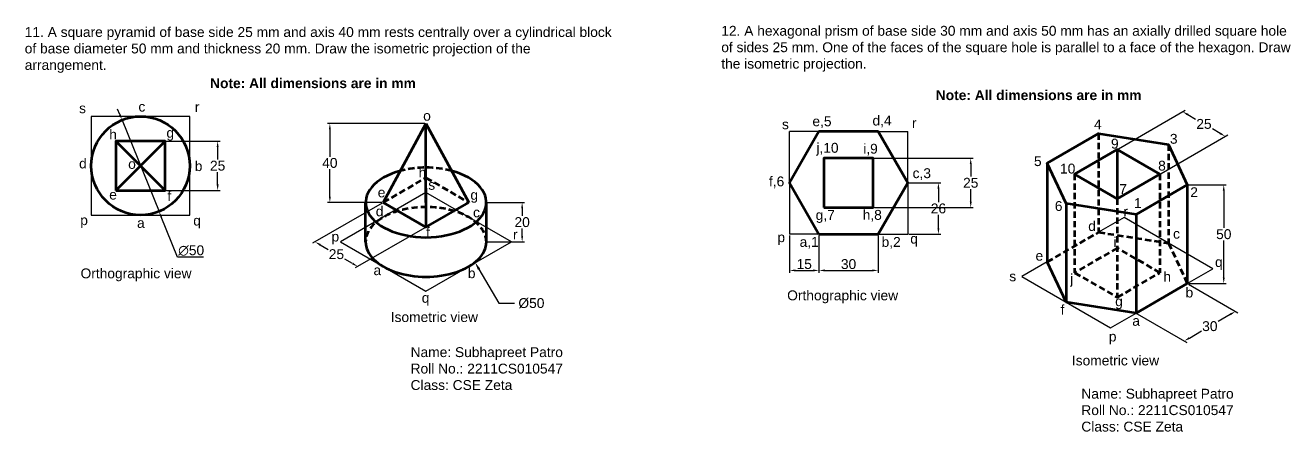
# Model space of a CAD drawing. Header units: millimetres. Extents: x 41 to 5475, y -81 to 189.
# Drawn here: x 3377 to 4018, y -20 to 186 of the extents above; entities that cross this region are included whole.
import ezdxf
from ezdxf import colors
from ezdxf.entities.mleader import LeaderData, LeaderLine
from ezdxf.math import Vec2, Vec3

# ---------------------------------------------------------------- set-up
doc = ezdxf.new("R2010")
doc.units = ezdxf.units.MM
doc.linetypes.add('HIDDEN2', pattern=[4.7625, 3.175, -1.5875])
doc.styles.get("Standard").update_dxf_attribs({"font": 'arial.ttf'})
doc.dimstyles.new('ISO-25', dxfattribs={"dimtxt": 5, "dimasz": 3, "dimexe": 1.25, "dimexo": 0.625, "dimtad": 1, "dimtih": 1, "dimtoh": 1, "dimdec": 0, "dimtxsty": 'Standard', "dimcen": 2.5, "dimadec": 0, "dimazin": 0, "dimtfac": 1, "dimtdec": 0, "dimtmove": 0, "dimatfit": 3, "dimfxl": 1, "dimarcsym": 0})

# ---------------------------------------------------------------- blocks, each defined once
blk = doc.blocks.new('*D76')
at = {"color": 0, "lineweight": -2, "transparency": 16777216}
for p, q in [((3557.58, 96.19), (3522.34, 75.85)), ((3579.23, 83.69), (3543.99, 63.35)), ((3526.19, 75.07), (3530.15, 72.78)), ((3542.65, 65.57), (3538.69, 67.85))]:
    blk.add_line(p, q, dxfattribs=at)
at = {"color": 0, "transparency": 16777216}
for points in [[(3526.44, 75.5), (3525.94, 74.63), (3523.59, 76.57)], [(3542.9, 66), (3542.4, 65.13), (3545.24, 64.07)]]:
    blk.add_solid(points, dxfattribs=at)
at = {"layer": 'Defpoints', "color": 0, "transparency": 16777216}
for p in [(3558.2, 96.55), (3579.85, 84.05), (3545.24, 64.07)]:
    blk.add_point(p, dxfattribs=at)
at = {"color": 0, "transparency": 16777216, "insert": (3534.42, 70.32), "char_height": 5, "attachment_point": 5}
blk.add_mtext('25', dxfattribs=at)
blk = doc.blocks.new('*D77')
at = {"color": 0, "lineweight": -2, "transparency": 16777216}
for p, q in [((3611.1, 96.55), (3629.88, 96.55)), ((3628.63, 93.55), (3628.63, 89.73)), ((3628.63, 79.55), (3628.63, 83.37)), ((3611.1, 76.55), (3629.88, 76.55))]:
    blk.add_line(p, q, dxfattribs=at)
at = {"color": 0, "transparency": 16777216}
for points in [[(3628.13, 93.55), (3629.13, 93.55), (3628.63, 96.55)], [(3628.13, 79.55), (3629.13, 79.55), (3628.63, 76.55)]]:
    blk.add_solid(points, dxfattribs=at)
at = {"layer": 'Defpoints', "color": 0, "transparency": 16777216}
for p in [(3610.47, 96.55), (3610.47, 76.55), (3628.63, 76.55)]:
    blk.add_point(p, dxfattribs=at)
at = {"color": 0, "transparency": 16777216, "insert": (3628.63, 86.55), "char_height": 5, "attachment_point": 5}
blk.add_mtext('20', dxfattribs=at)
blk = doc.blocks.new('*D78')
at = {"color": 0, "lineweight": -2, "transparency": 16777216}
for p, q in [((3579.23, 136.55), (3529.83, 136.55)), ((3531.08, 133.55), (3531.08, 119.73)), ((3531.08, 99.55), (3531.08, 113.37)), ((3557.58, 96.55), (3529.83, 96.55))]:
    blk.add_line(p, q, dxfattribs=at)
at = {"color": 0, "transparency": 16777216}
for points in [[(3530.58, 133.55), (3531.58, 133.55), (3531.08, 136.55)], [(3530.58, 99.55), (3531.58, 99.55), (3531.08, 96.55)]]:
    blk.add_solid(points, dxfattribs=at)
at = {"layer": 'Defpoints', "color": 0, "transparency": 16777216}
for p in [(3579.85, 136.55), (3531.08, 96.55), (3558.2, 96.55)]:
    blk.add_point(p, dxfattribs=at)
at = {"color": 0, "transparency": 16777216, "insert": (3531.08, 116.55), "char_height": 5, "attachment_point": 5}
blk.add_mtext('40', dxfattribs=at)
blk = doc.blocks.new('*D79')
at = {"color": 0, "lineweight": -2, "transparency": 16777216}
for p, q in [((3779.21, 79.87), (3779.21, 60.85)), ((3809.21, 79.87), (3809.21, 60.85)), ((3782.21, 62.1), (3806.21, 62.1))]:
    blk.add_line(p, q, dxfattribs=at)
at = {"color": 0, "transparency": 16777216}
for points in [[(3782.21, 62.6), (3782.21, 61.6), (3779.21, 62.1)], [(3806.21, 62.6), (3806.21, 61.6), (3809.21, 62.1)]]:
    blk.add_solid(points, dxfattribs=at)
at = {"layer": 'Defpoints', "color": 0, "transparency": 16777216}
for p in [(3779.21, 80.5), (3809.21, 80.5), (3809.21, 62.1)]:
    blk.add_point(p, dxfattribs=at)
at = {"color": 0, "transparency": 16777216, "insert": (3794.21, 65.28), "char_height": 5, "attachment_point": 5}
blk.add_mtext('30', dxfattribs=at)
blk = doc.blocks.new('*D80')
at = {"color": 0, "lineweight": -2, "transparency": 16777216}
for p, q in [((3807.34, 118.98), (3857.43, 118.98)), ((3856.18, 115.98), (3856.18, 109.66)), ((3856.18, 96.98), (3856.18, 103.3)), ((3807.34, 93.98), (3857.43, 93.98))]:
    blk.add_line(p, q, dxfattribs=at)
at = {"color": 0, "transparency": 16777216}
for points in [[(3855.68, 115.98), (3856.68, 115.98), (3856.18, 118.98)], [(3855.68, 96.98), (3856.68, 96.98), (3856.18, 93.98)]]:
    blk.add_solid(points, dxfattribs=at)
at = {"layer": 'Defpoints', "color": 0, "transparency": 16777216}
for p in [(3806.71, 118.98), (3806.71, 93.98), (3856.18, 93.98)]:
    blk.add_point(p, dxfattribs=at)
at = {"color": 0, "transparency": 16777216, "insert": (3856.18, 106.48), "char_height": 5, "attachment_point": 5}
blk.add_mtext('25', dxfattribs=at)
blk = doc.blocks.new('*D81')
at = {"color": 0, "lineweight": -2, "transparency": 16777216}
for p, q in [((3764.21, 79.87), (3764.21, 60.85)), ((3779.21, 79.87), (3779.21, 60.85)), ((3767.21, 62.1), (3776.21, 62.1))]:
    blk.add_line(p, q, dxfattribs=at)
at = {"color": 0, "transparency": 16777216}
for points in [[(3767.21, 62.6), (3767.21, 61.6), (3764.21, 62.1)], [(3776.21, 62.6), (3776.21, 61.6), (3779.21, 62.1)]]:
    blk.add_solid(points, dxfattribs=at)
at = {"layer": 'Defpoints', "color": 0, "transparency": 16777216}
for p in [(3764.21, 80.5), (3779.21, 80.5), (3779.21, 62.1)]:
    blk.add_point(p, dxfattribs=at)
at = {"color": 0, "transparency": 16777216, "insert": (3771.71, 65.28), "char_height": 5, "attachment_point": 5}
blk.add_mtext('15', dxfattribs=at)
blk = doc.blocks.new('*D82')
at = {"color": 0, "lineweight": -2, "transparency": 16777216}
for p, q in [((3824.84, 106.48), (3841.05, 106.48)), ((3839.8, 103.48), (3839.8, 96.66)), ((3839.8, 83.5), (3839.8, 90.31)), ((3824.84, 80.5), (3841.05, 80.5))]:
    blk.add_line(p, q, dxfattribs=at)
at = {"color": 0, "transparency": 16777216}
for points in [[(3839.3, 103.48), (3840.3, 103.48), (3839.8, 106.48)], [(3839.3, 83.5), (3840.3, 83.5), (3839.8, 80.5)]]:
    blk.add_solid(points, dxfattribs=at)
at = {"layer": 'Defpoints', "color": 0, "transparency": 16777216}
for p in [(3824.21, 106.48), (3824.21, 80.5), (3839.8, 80.5)]:
    blk.add_point(p, dxfattribs=at)
at = {"color": 0, "transparency": 16777216, "insert": (3839.8, 93.49), "char_height": 5, "attachment_point": 5}
blk.add_mtext('26', dxfattribs=at)
blk = doc.blocks.new('*D83')
at = {"color": 0, "lineweight": -2, "transparency": 16777216}
for p, q in [((3424.54, 141.11), (3423.42, 143.89)), ((3425.67, 138.33), (3444.43, 91.98)), ((3453.81, 68.83), (3445.56, 89.2)), ((3467.02, 68.83), (3453.81, 68.83))]:
    blk.add_line(p, q, dxfattribs=at)
at = {"color": 0, "transparency": 16777216}
for points in [[(3425.01, 141.3), (3424.08, 140.92), (3425.67, 138.33)], [(3446.02, 89.39), (3445.1, 89.02), (3444.43, 91.98)]]:
    blk.add_solid(points, dxfattribs=at)
at = {"layer": 'Defpoints', "color": 0, "transparency": 16777216}
for p in [(3425.67, 138.33), (3444.43, 91.98)]:
    blk.add_point(p, dxfattribs=at)
at = {"color": 0, "transparency": 16777216, "insert": (3460.73, 72.15), "char_height": 5, "attachment_point": 5}
blk.add_mtext('∅50', dxfattribs=at)
blk = doc.blocks.new('*D84')
at = {"color": 0, "lineweight": -2, "transparency": 16777216}
for p, q in [((3448.18, 127.66), (3475.41, 127.66)), ((3474.16, 124.66), (3474.16, 118.33)), ((3474.16, 105.66), (3474.16, 111.98)), ((3448.18, 102.66), (3475.41, 102.66))]:
    blk.add_line(p, q, dxfattribs=at)
at = {"color": 0, "transparency": 16777216}
for points in [[(3473.66, 124.66), (3474.66, 124.66), (3474.16, 127.66)], [(3473.66, 105.66), (3474.66, 105.66), (3474.16, 102.66)]]:
    blk.add_solid(points, dxfattribs=at)
at = {"layer": 'Defpoints', "color": 0, "transparency": 16777216}
for p in [(3447.55, 127.66), (3447.55, 102.66), (3474.16, 102.66)]:
    blk.add_point(p, dxfattribs=at)
at = {"color": 0, "transparency": 16777216, "insert": (3474.16, 115.16), "char_height": 5, "attachment_point": 5}
blk.add_mtext('25', dxfattribs=at)
blk = doc.blocks.new('*D130')
at = {"color": 0, "lineweight": -2, "transparency": 16777216}
for p, q in [((3966.66, 105.44), (3985.79, 105.44)), ((3984.54, 102.44), (3984.54, 83.62)), ((3984.54, 58.44), (3984.54, 77.26)), ((3966.66, 55.44), (3985.79, 55.44))]:
    blk.add_line(p, q, dxfattribs=at)
at = {"color": 0, "transparency": 16777216}
for points in [[(3984.04, 102.44), (3985.04, 102.44), (3984.54, 105.44)], [(3984.04, 58.44), (3985.04, 58.44), (3984.54, 55.44)]]:
    blk.add_solid(points, dxfattribs=at)
at = {"layer": 'Defpoints', "color": 0, "transparency": 16777216}
for p in [(3966.04, 105.44), (3966.04, 55.44), (3984.54, 55.44)]:
    blk.add_point(p, dxfattribs=at)
at = {"color": 0, "transparency": 16777216, "insert": (3984.54, 80.44), "char_height": 5, "attachment_point": 5}
blk.add_mtext('50', dxfattribs=at)
blk = doc.blocks.new('*D131')
at = {"color": 0, "lineweight": -2, "transparency": 16777216}
for p, q in [((3966.66, 55.08), (3991.72, 40.61)), ((3940.68, 40.08), (3965.74, 25.61)), ((3987.87, 39.83), (3981.67, 36.25)), ((3967.09, 27.83), (3973.28, 31.41))]:
    blk.add_line(p, q, dxfattribs=at)
at = {"color": 0, "transparency": 16777216}
for points in [[(3987.62, 40.27), (3988.12, 39.4), (3990.47, 41.33)], [(3966.84, 28.27), (3967.34, 27.4), (3964.49, 26.33)]]:
    blk.add_solid(points, dxfattribs=at)
at = {"layer": 'Defpoints', "color": 0, "transparency": 16777216}
for p in [(3966.04, 55.44), (3940.06, 40.44), (3990.47, 41.33)]:
    blk.add_point(p, dxfattribs=at)
at = {"color": 0, "transparency": 16777216, "insert": (3977.48, 33.83), "char_height": 5, "attachment_point": 5}
blk.add_mtext('30', dxfattribs=at)
blk = doc.blocks.new('*D132')
at = {"color": 0, "lineweight": -2, "transparency": 16777216}
for p, q in [((3931.15, 123.8), (3964.91, 143.29)), ((3966.26, 141.07), (3970.22, 138.78)), ((3952.81, 111.3), (3986.56, 130.79)), ((3982.71, 131.57), (3978.76, 133.85))]:
    blk.add_line(p, q, dxfattribs=at)
at = {"color": 0, "transparency": 16777216}
for points in [[(3966.51, 141.5), (3966.01, 140.63), (3963.66, 142.57)], [(3982.96, 132), (3982.46, 131.13), (3985.31, 130.07)]]:
    blk.add_solid(points, dxfattribs=at)
at = {"layer": 'Defpoints', "color": 0, "transparency": 16777216}
for p in [(3985.31, 130.07), (3930.53, 123.44), (3952.18, 110.94)]:
    blk.add_point(p, dxfattribs=at)
at = {"color": 0, "transparency": 16777216, "insert": (3974.49, 136.32), "char_height": 5, "attachment_point": 5}
blk.add_mtext('25', dxfattribs=at)

msp = doc.modelspace()

# ---------------------------------------------------------------- linework, layer by layer
at = {"lineweight": 53}
for p, q in [((3579.85, 136.55), (3558.2, 96.55)), ((3579.85, 96.55), (3579.85, 136.55)), ((3579.85, 136.55), (3601.5, 96.55)), ((3447.55, 102.66), (3422.55, 127.66)), ((3422.55, 102.66), (3447.55, 127.66)), ((3930.53, 123.44), (3930.53, 98.44)), ((3895.02, 116.44), (3895.02, 66.44)), ((3579.85, 103.87), (3579.85, 84.05)), ((3966.04, 105.44), (3966.04, 55.44)), ((3549.23, 76.55), (3549.23, 96.55)), ((3610.47, 76.55), (3610.47, 96.55)), ((3904.55, 95.94), (3904.55, 45.94)), ((3940.06, 90.44), (3940.06, 40.44))]:
    msp.add_line(p, q, dxfattribs=at)
for p, q in [((3764.21, 106.48), (3764.21, 132.46)), ((3779.21, 132.46), (3764.21, 132.46)), ((3809.21, 132.46), (3824.21, 132.46)), ((3824.21, 106.48), (3824.21, 132.46)), ((3764.21, 106.48), (3764.21, 80.5)), ((3824.21, 106.48), (3824.21, 80.5)), ((3779.21, 80.5), (3764.21, 80.5)), ((3809.21, 80.5), (3824.21, 80.5))]:
    msp.add_line(p, q)
at = {"linetype": 'HIDDEN2', "lineweight": 53}
for p, q in [((3921, 131.44), (3921, 81.44)), ((3956.51, 125.94), (3956.51, 75.94)), ((3908.88, 110.94), (3908.88, 60.94)), ((3952.18, 110.94), (3952.18, 60.94)), ((3930.53, 98.44), (3930.53, 48.44))]:
    msp.add_line(p, q, dxfattribs=at)
for points in [[(3410.05, 90.16), (3460.05, 90.16), (3460.05, 140.16), (3410.05, 140.16)], [(3579.85, 51.55), (3623.15, 76.55), (3579.85, 101.55), (3536.55, 76.55)]]:
    msp.add_lwpolyline(points, close=True)
at = {"lineweight": 53}
for points in [[(3779.21, 80.5), (3809.21, 80.5), (3824.21, 106.48), (3809.21, 132.46), (3779.21, 132.46), (3764.21, 106.48)], [(3422.55, 102.66), (3447.55, 102.66), (3447.55, 127.66), (3422.55, 127.66)], [(3930.53, 98.44), (3952.18, 110.94), (3930.53, 123.44), (3908.88, 110.94)], [(3781.71, 93.98), (3806.71, 93.98), (3806.71, 118.98), (3781.71, 118.98)]]:
    msp.add_lwpolyline(points, close=True, dxfattribs=at)
for points in [[(3904.55, 95.94), (3895.02, 116.44), (3921, 131.44), (3956.51, 125.94), (3966.04, 105.44), (3940.06, 90.44), (3904.55, 95.94)], [(3558.2, 96.55), (3579.85, 84.05), (3601.5, 96.55)], [(3904.55, 45.94), (3895.02, 66.44)], [(3966.04, 55.44), (3940.06, 40.44), (3904.55, 45.94)]]:
    msp.add_lwpolyline(points, dxfattribs=at)
at = {"linetype": 'HIDDEN2', "lineweight": 53}
for points in [[(3558.2, 96.55), (3579.85, 109.05), (3601.5, 96.55)], [(3895.02, 66.44), (3921, 81.44), (3956.51, 75.94), (3966.04, 55.44)]]:
    msp.add_lwpolyline(points, dxfattribs=at)
msp.add_lwpolyline([(3895.02, 66.44), (3882.03, 58.94), (3904.55, 45.94), (3927.07, 32.94), (3940.06, 40.44), (3966.04, 55.44), (3979.03, 62.94), (3956.51, 75.94), (3933.99, 88.94), (3921, 81.44)])
msp.add_lwpolyline([(3930.53, 48.44), (3952.18, 60.94), (3930.53, 73.44), (3908.88, 60.94)], close=True, dxfattribs=at)
at = {"lineweight": 53}
msp.add_circle((3435.05, 115.16), 25, dxfattribs=at)
for centre, start_param, end_param in [((3579.85, 96.55), 5.150359, 10.557604), ((3579.85, 76.55), 6.283185, 9.424778)]:
    msp.add_ellipse(centre, major_axis=(-30.62, 0), ratio=0.57735, start_param=start_param, end_param=end_param, dxfattribs=at)
at = {"linetype": 'HIDDEN2', "lineweight": 53}
for centre, start_param, end_param in [((3579.85, 96.55), 4.274419, 5.150359), ((3579.85, 76.55), 3.141593, 6.283185)]:
    msp.add_ellipse(centre, major_axis=(-30.62, 0), ratio=0.57735, start_param=start_param, end_param=end_param, dxfattribs=at)

# ---------------------------------------------------------------- texts
at = {"char_height": 5, "attachment_point": 1}
for s, width, insert in [('12. A hexagonal prism of base side 30 mm and axis 50 mm has an axially drilled square hole\\Pof sides 25 mm. One of the faces of the square hole is parallel to a face of the hexagon. Draw \\Pthe isometric projection.', 330.3857, (3729.63, 186.04)), ('11. A square pyramid of base side 25 mm and axis 40 mm rests centrally over a cylindrical block \\Pof base diameter 50 mm and thickness 20 mm. Draw the isometric projection of the \\Parrangement.', 367.2499, (3376.3, 185.41)), ('{\\fArial|b1|i0|c0|p34;Note: All dimensions are in mm}', 120.5751, (3470.32, 159.49)), ('{\\fArial|b1|i0|c0|p34;Note: All dimensions are in mm}', 120.5751, (3838.44, 153.43)), ('s', 3.5487, (3403.87, 146.79)), ('c', 11.9852, (3433.99, 147.61)), ('r', 6.2565, (3462.58, 147.43)), ('o', 5.687, (3578.42, 142.98)), ('s', 3.5487, (3760.43, 138.65)), ('e,5', 12.9035, (3775.88, 140.18)), ('d,4', 12.9035, (3806.33, 140.55)), ('r', 6.2565, (3826.37, 139.34)), ('h', 11.2947, (3419.16, 133.48)), ('g', 4.8989, (3448.18, 134.36)), ('j,10', 12.9035, (3777.89, 126.74)), ('i,9', 12.9035, (3801.66, 126.27)), ('d', 6.837, (3403.87, 118.8)), ('o', 5.687, (3428.77, 118.56)), ('b', 6.2647, (3462.54, 117.46)), ('h', 11.2947, (3576.1, 114.21)), ('f,6', 12.9035, (3753.83, 109.71)), ('c,3', 12.9035, (3826.7, 113.88)), ('e', 7.142, (3555.38, 104.14)), ('s', 3.5487, (3581, 107.98)), ('e', 7.142, (3419.16, 103.01)), ('f', 4.1504, (3448.66, 102.3)), ('g', 4.8989, (3602.38, 102.89)), ('d', 6.837, (3554.38, 94.57)), ('c', 11.9852, (3603.72, 94.03)), ('g,7', 12.9035, (3777.52, 92.69)), ('h,8', 12.9035, (3801.37, 92.75)), ('r', 6.2565, (3933.64, 94.47)), ('p', 7.581, (3404.46, 90.07)), ('a', 3.2904, (3433.26, 88.68)), ('q', 7.581, (3461.79, 89.87)), ('f', 4.1504, (3579.85, 83.96)), ('p', 7.581, (3531.92, 81.76)), ('r', 6.2565, (3623.96, 82.79)), ('p', 7.581, (3758.11, 81.42)), ('a,1', 12.9035, (3769.37, 79.04)), ('b,2', 12.9035, (3810.96, 79.04)), ('q', 7.581, (3825.51, 80.7)), ('q', 7.581, (3980.11, 68.86)), ('Orthographic view', 63.0219, (3404.62, 63.11)), ('a', 3.2904, (3553.21, 64.72)), ('b', 6.2647, (3601.08, 63.2)), ('s', 3.5487, (3875.75, 61.61)), ('Orthographic view', 63.0219, (3763.07, 51.96)), ('q', 7.581, (3577.7, 50.71)), ('Isometric view', 91.3954, (3561.97, 40.96)), ('p', 7.581, (3926.24, 31.11)), ('Name: Subhapreet Patro\\PRoll No.: 2211CS010547\\PClass: CSE Zeta', 99.9001, (3572.04, 23.19)), ('Isometric view', 91.3954, (3907.5, 18.97)), ('Name: Subhapreet Patro\\PRoll No.: 2211CS010547\\PClass: CSE Zeta', 99.9001, (3912.29, 2.13))]:
    msp.add_mtext_dynamic_manual_height_columns(s, width=width, gutter_width=25, heights=[0], dxfattribs=dict(at, insert=insert))
at = {"linetype": 'HIDDEN2', "lineweight": 53, "char_height": 5, "attachment_point": 1}
for s, width, insert in [('4', 8.1126, (3918.71, 138.57)), ('9', 2.2944, (3927.32, 128.84)), ('3', 8.9313, (3957.21, 131.3)), ('5', 3.4251, (3888.27, 119.99)), ('10', 4.2335, (3901.48, 116.22)), ('8', 2.4469, (3951.25, 117.71)), ('7', 8.0339, (3931.52, 105.82)), ('2', 1.8733, (3967.54, 104.24)), ('6', 3.0688, (3898.85, 97.24)), ('1', 1.7787, (3939, 98.73)), ('d', 3.6663, (3915.78, 87.11)), ('i', 1.8728, (3928.55, 79.02)), ('c', 17.3769, (3958.82, 83.21)), ('e', 3.2654, (3889.06, 72.04)), ('j', 3.4518, (3906.66, 60.37)), ('h', 3.1759, (3953.9, 61.43)), ('b', 5.7279, (3965.16, 53.41)), ('f', 3.9249, (3901.78, 44.72)), ('g', 4.278, (3929.45, 48.99)), ('a', 4.7558, (3938.14, 39.06))]:
    msp.add_mtext_dynamic_manual_height_columns(s, width=width, gutter_width=25, heights=[0], dxfattribs=dict(at, insert=insert))

# ---------------------------------------------------------------- dimensions: what is measured, and where the dimension line sits
dim = msp.add_diameter_dim_2p(p1=(3425.67, 138.33), p2=(3444.43, 91.98), dimstyle='ISO-25')
dim.commit()
dim.dimension.update_dxf_attribs({"geometry": '*D83', "text_midpoint": (3460.73, 68.83), "dimtype": 163})
for p1, p2, distance, picture, middle in [((3930.53, 123.44), (3952.18, 110.94), 33.13, '*D132', (3974.49, 136.32)), ((3447.55, 127.66), (3447.55, 102.66), 26.61, '*D84', (3474.16, 115.16)), ((3966.04, 105.44), (3966.04, 55.44), 18.5, '*D130', (3984.54, 80.44)), ((3558.2, 96.55), (3579.85, 84.05), -34.61, '*D76', (3534.42, 70.32)), ((3610.47, 96.55), (3610.47, 76.55), 18.16, '*D77', (3628.63, 86.55)), ((3940.06, 40.44), (3966.04, 55.44), -24.43, '*D131', (3977.48, 33.83))]:
    dim = msp.add_aligned_dim(p1=p1, p2=p2, distance=distance, dimstyle='ISO-25')
    dim.commit()
    dim.dimension.update_dxf_attribs({"geometry": picture, "text_midpoint": middle})
for base, p1, p2, picture, middle in [((3531.08, 96.55), (3579.85, 136.55), (3558.2, 96.55), '*D78', (3531.08, 116.55)), ((3856.18, 93.98), (3806.71, 118.98), (3806.71, 93.98), '*D80', (3856.18, 106.48)), ((3839.8, 80.5), (3824.21, 106.48), (3824.21, 80.5), '*D82', (3839.8, 93.49))]:
    dim = msp.add_linear_dim(base=base, p1=p1, p2=p2, angle=90, dimstyle='ISO-25')
    dim.commit()
    dim.dimension.update_dxf_attribs({"geometry": picture, "text_midpoint": middle})
for base, p1, p2, picture, middle in [((3779.21, 62.1), (3764.21, 80.5), (3779.21, 80.5), '*D81', (3771.71, 65.28)), ((3809.21, 62.1), (3779.21, 80.5), (3809.21, 80.5), '*D79', (3794.21, 65.28))]:
    dim = msp.add_linear_dim(base=base, p1=p1, p2=p2, dimstyle='ISO-25')
    dim.commit()
    dim.dimension.update_dxf_attribs({"geometry": picture, "text_midpoint": middle})

# ---------------------------------------------------------------- leaders
ml = msp.add_multileader_mtext('Standard')
ml.set_content('%%C50', color=256)
ml.set_leader_properties()
ml.build(insert=Vec2(0, 0))
ctx = ml.context
ctx.base_point, ctx.char_height, ctx.plane_origin = Vec3(3624.72, 45.46), 5, Vec3(3604.72, 66.24)
notes = []
notes.append((ctx, [(0, (1, 1, 0), (3616.72, 45.46), (1, 0), 8, [(0, [(3604.72, 66.24)], 0, [])])]))
ctx.mtext.insert, ctx.mtext.flow_direction = Vec3(3626.72, 48.06), 5
for ctx, leaders in notes:
    for number, flags, end, landing, length, lines in leaders:
        leader = LeaderData()
        leader.index, (leader.has_last_leader_line, leader.has_dogleg_vector, leader.attachment_direction) = number, flags
        leader.last_leader_point, leader.dogleg_vector, leader.dogleg_length = Vec3(end), Vec3(landing), length
        for number, points, colour, breaks in lines:
            line = LeaderLine()
            line.index, line.vertices, line.color, line.breaks = number, Vec3.list(points), colors.encode_raw_color(colour), breaks
            leader.lines.append(line)
        ctx.leaders.append(leader)

doc.saveas('drawing.dxf')
